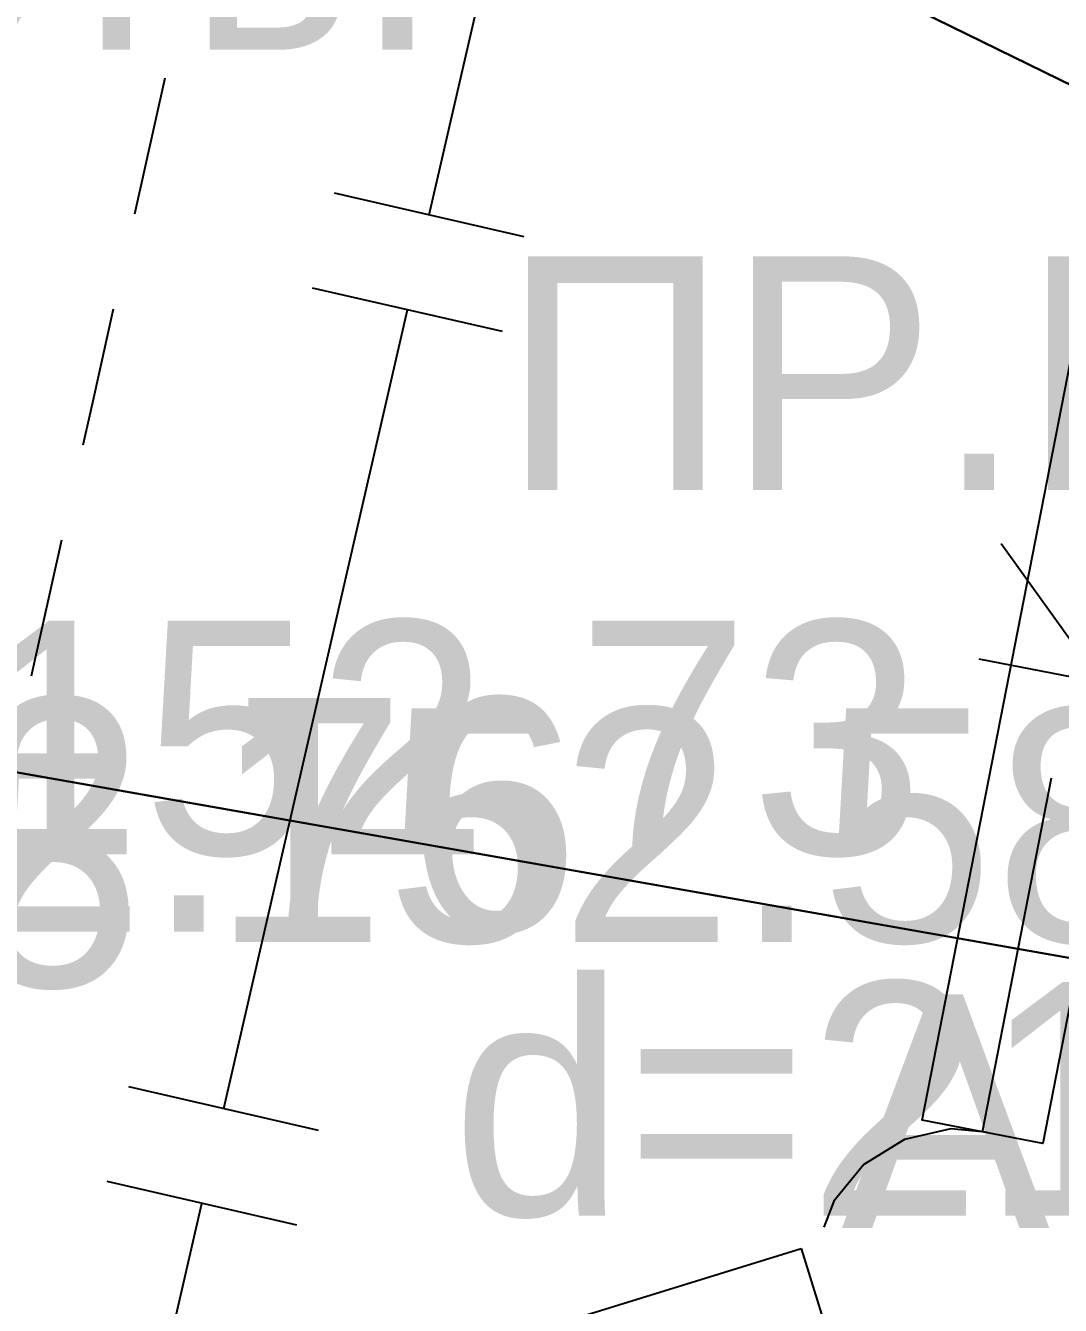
# Model space of a CAD drawing. Header units: metres. Extents: x -2743 to 126, y 13385 to 13916.
# Drawn here: x -1904.68 to -1899.36, y 13675.86 to 13682.43 of the extents above; entities that cross this region are included whole.
import ezdxf

# ---------------------------------------------------------------- set-up
doc = ezdxf.new("R2010")
doc.units = ezdxf.units.M
for name, color, linetype in [('link-улица Берзарина_Граница работ$0$ГП_Граница проектирования', 7, 'Continuous'), ('link-улица Берзарина_Покрытия — Новые$0$ДВ_ПП_Тип2_Р_покрытия_ПЧ_Местные', 7, 'Continuous'), ('output[1-12]_3_ДЖКХ-24_03233kl$0$Красные линии', 7, 'Continuous'), ('output[1-12]_3_ДЖКХ-24_03233tp$0$Горизонтали', 7, 'Continuous'), ('output[1-12]_3_ДЖКХ-24_03233tp$0$Граница улицы', 7, 'Continuous'), ('output[1-12]_3_ДЖКХ-24_03233tp$0$Колодцы', 7, 'Continuous'), ('output[1-12]_3_ДЖКХ-24_03233up$0$Газопровод', 7, 'Continuous'), ('output[1-12]_3_ДЖКХ-24_03233up$0$Канализация самотёчная', 7, 'Continuous'), ('output[1-12]_brd$0$Граница заказа', 7, 'Continuous'), ('output[19-22]_3_ДЖКХ-25_01840up$0$Кабель связи', 7, 'Continuous'), ('output[19-22]_brd$0$Граница заказа', 7, 'Continuous')]:
    doc.layers.add(name, color=color, linetype=linetype)

msp = doc.modelspace()

# ---------------------------------------------------------------- linework, layer by layer
at = {"layer": 'link-улица Берзарина_Граница работ$0$ГП_Граница проектирования'}
msp.add_lwpolyline([(-1937.5181, 13691.64), (-1925.6521, 13684.7759), (-1910.3889, 13675.9671), (-1908.332, 13677.7593), (-1907.8762, 13679.4476), (-1904.7583, 13678.6057), (-1898.2825, 13677.4633), (-1897.5227, 13677.3405), (-1897.5952, 13676.9956), (-1898.0922, 13674.632), (-1898.5163, 13672.6147), (-1899.0873, 13669.9051), (-1899.1864, 13669.4153), (-1899.2242, 13669.0702), (-1899.2049, 13668.0277), (-1898.9506, 13666.8325), (-1898.4524, 13665.7157), (-1898.1907, 13665.3031), (-1897.7521, 13664.7494), (-1897.622, 13664.604), (-1896.6758, 13663.9341), (-1892.5405, 13661.4421), (-1881.0581, 13654.7624)], dxfattribs=at)
at = {"layer": 'link-улица Берзарина_Покрытия — Новые$0$ДВ_ПП_Тип2_Р_покрытия_ПЧ_Местные'}
msp.add_lwpolyline([(-1898.2825, 13677.4633), (-1904.7575, 13678.6056), (-1904.9679, 13677.6644), (-1905.0913, 13677.0673), (-1905.2039, 13676.7285), (-1905.3799, 13676.2614), (-1905.6218, 13675.7519), (-1905.7037, 13675.6243), (-1906.0275, 13675.1199), (-1906.4253, 13674.6494), (-1906.7814, 13674.2997), (-1907.3354, 13673.8493), (-1908.3878, 13673.2465), (-1909.2184, 13672.9522), (-1910.0378, 13672.8017)], dxfattribs=at)
at = {"layer": 'output[1-12]_3_ДЖКХ-24_03233tp$0$Граница улицы'}
for points in [[(-1903.9626, 13682.1645), (-1904.1187, 13681.4662)], [(-1904.2278, 13680.9783), (-1904.337, 13680.4901), (-1904.384, 13680.2799)], [(-1904.4931, 13679.792), (-1904.6492, 13679.0937)]]:
    msp.add_lwpolyline(points, dxfattribs=at)
at = {"layer": 'output[1-12]_3_ДЖКХ-24_03233up$0$Газопровод'}
for points in [[(-1902.6056, 13681.4618), (-1902.134, 13683.5132)], [(-1902.1183, 13681.3498), (-1903.0929, 13681.5739)], [(-1902.2303, 13680.8625), (-1903.2049, 13681.0866)], [(-1903.6607, 13676.8718), (-1902.7176, 13680.9746)], [(-1903.1734, 13676.7598), (-1904.148, 13676.9838)], [(-1903.2855, 13676.2725), (-1904.26, 13676.4966)], [(-1905.1263, 13672.4213), (-1904.237, 13674.365), (-1903.7727, 13676.3845)]]:
    msp.add_lwpolyline(points, dxfattribs=at)
at = {"layer": 'output[1-12]_3_ДЖКХ-24_03233up$0$Канализация самотёчная'}
for points in [[(-1898.4744, 13681.7189), (-1899.4558, 13676.6918), (-1900.0742, 13676.8126), (-1899.0603, 13682.0061)], [(-1899.158, 13679.0606), (-1899.6687, 13679.7722)], [(-1899.7837, 13679.1827), (-1898.8116, 13678.9929)], [(-1899.765, 13676.7522), (-1899.4099, 13678.5713)], [(-1899.7402, 13676.7497), (-1899.765, 13676.7522), (-1899.928, 13676.7685), (-1900.1658, 13676.7134), (-1900.3734, 13676.5849), (-1900.5287, 13676.3965), (-1900.5793, 13676.263)], [(-1900.6951, 13676.1525), (-1900.5091, 13675.5506), (-1918.3999, 13670.0224), (-1918.5859, 13670.6243), (-1900.6951, 13676.1525)]]:
    msp.add_lwpolyline(points, dxfattribs=at)
at = {"layer": 'output[1-12]_brd$0$Граница заказа'}
msp.add_lwpolyline([(-1548.477, 13587.979), (-1676.866, 13613.821), (-1826.623, 13646.49), (-1941.493, 13702.811), (-1939.549, 13742.563), (-1946.321, 13757.807), (-2014.549, 13775.285), (-2049.484, 13776.598), (-2061.844, 13786.697), (-2071.032, 13788.68), (-2071.376, 13780.544), (-2071.931, 13777.299), (-2073.348, 13774.272), (-2077.472, 13770.511), (-2078.904, 13770.009), (-2095.38, 13773.45), (-2141.494, 13783.622), (-2188.318, 13793.951), (-2191.54, 13794.789), (-2200.754, 13795.888), (-2200.859, 13795.91), (-2208.042, 13797.44), (-2324.427, 13822.225)], dxfattribs=at)
at = {"layer": 'output[19-22]_brd$0$Граница заказа'}
msp.add_lwpolyline([(-1941.493, 13702.811), (-1826.623, 13646.49)], dxfattribs=at)

# ---------------------------------------------------------------- texts
at = {"layer": 'output[1-12]_3_ДЖКХ-24_03233kl$0$Красные линии'}
msp.add_text('ПР.ПРОЕЗД 1290', height=1.2, dxfattribs=at).set_placement((-1902.2284, 13680.0491))
at = {"layer": 'output[1-12]_3_ДЖКХ-24_03233tp$0$Горизонтали'}
for s, p in [('152.73', (-1904.9733, 13678.1778)), ('152.58', (-1903.7216, 13677.7278)), ('152.75', (-1908.9899, 13677.4974))]:
    msp.add_text(s, height=1.2, dxfattribs=at).set_placement(p)
at = {"layer": 'output[1-12]_3_ДЖКХ-24_03233tp$0$Граница улицы'}
msp.add_text('А', height=1.2, dxfattribs=at).set_placement((-1900.4895, 13676.2589))
at = {"layer": 'output[1-12]_3_ДЖКХ-24_03233tp$0$Колодцы'}
msp.add_text('152.76', height=1.2, dxfattribs=at).set_placement((-1906.7399, 13677.7812))
at = {"layer": 'output[1-12]_3_ДЖКХ-24_03233up$0$Газопровод'}
msp.add_text('d=219ср.д.ст.Р=3атм.', height=1.2, dxfattribs=at).set_placement((-1902.491, 13676.322))
at = {"layer": 'output[19-22]_3_ДЖКХ-25_01840up$0$Кабель связи'}
msp.add_text('1отв.', height=1.2, dxfattribs=at).set_placement((-1906.3645, 13682.3102))

doc.saveas('drawing.dxf')
